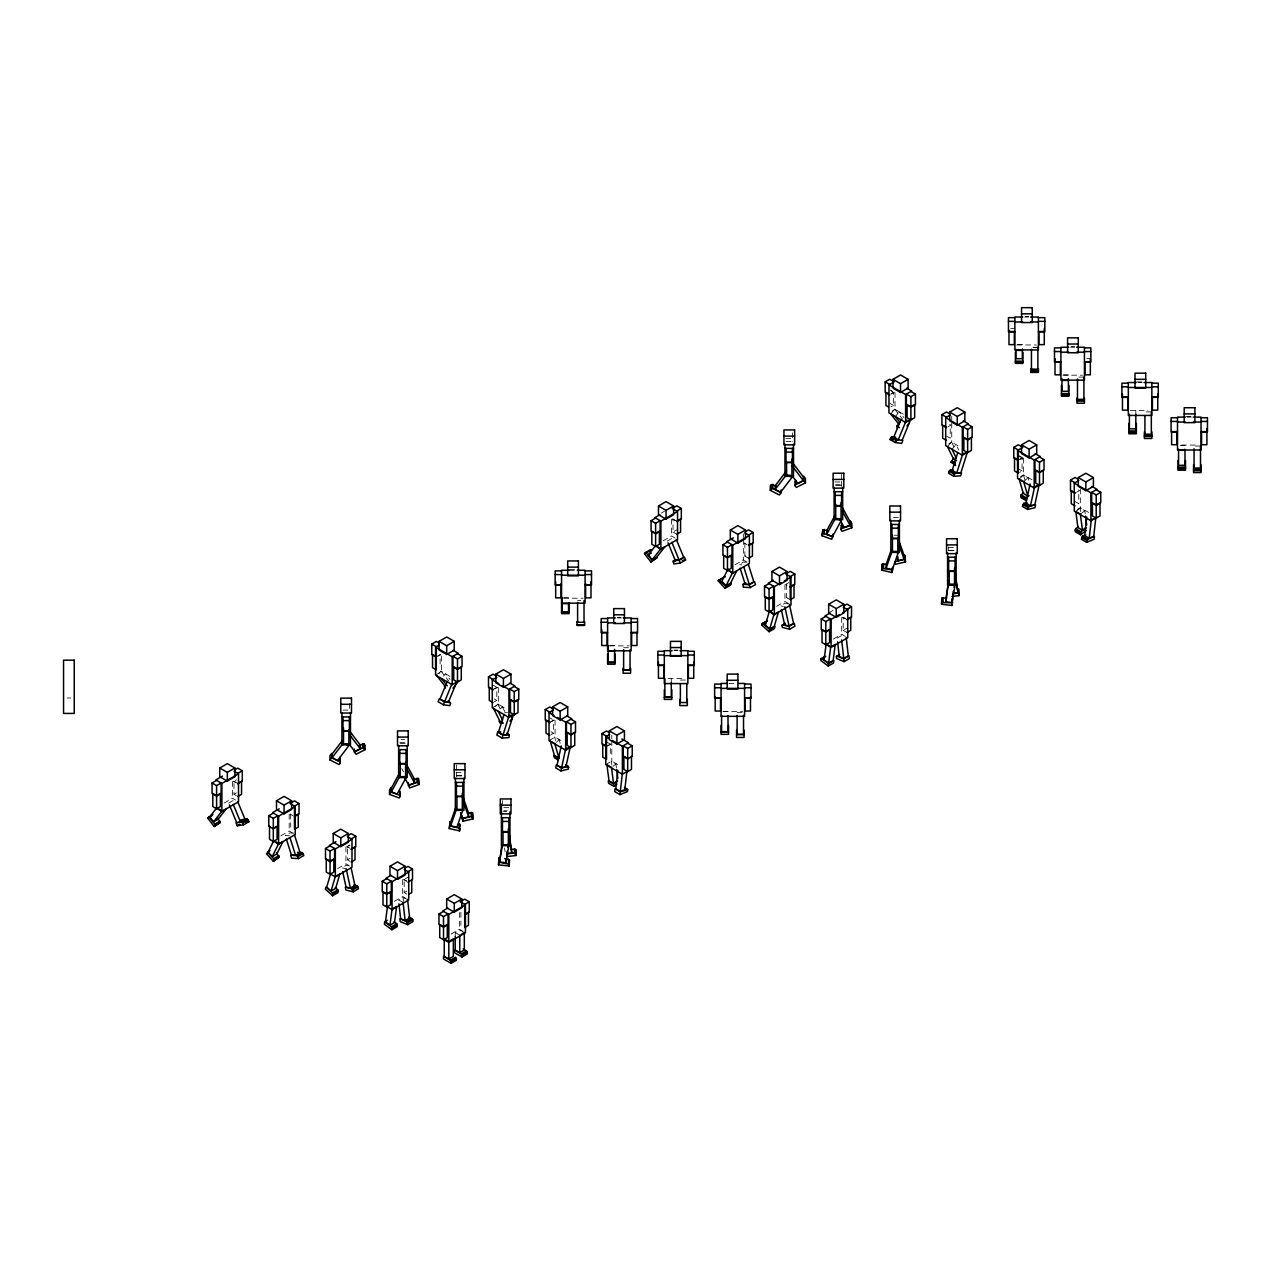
<?xml version="1.0" encoding="UTF-8"?>
<svg xmlns="http://www.w3.org/2000/svg" width="1271" height="1271" viewBox="0 0 1271 1271"><rect width="100%" height="100%" fill="white"/><g stroke="black" fill="none" stroke-linecap="round" stroke-linejoin="round"><path stroke-width="0.75" stroke-dasharray="5 3.75" d="M438.972 673.551L440.894 671.04L449.934 676.379M443.515 676.172L445.438 673.662L450.013 679.492M890.812 414.06L894.657 409.071L899.201 411.693L903.776 417.508M895.356 416.681L899.201 411.693M495.706 706.342L497.787 704.086L502.331 706.708L505.842 713.794M500.25 708.964L502.331 706.708M947.403 446.582L951.55 442.054L960.066 446.931M951.931 449.203L956.078 444.675L958.715 449.998M556.237 742.328L559.145 739.69L554.617 737.069L555.649 740.659M1019.151 479.056L1023.505 475.084L1028.048 477.705L1029.097 481.312M1023.679 481.677L1028.048 477.705M612.956 766.238L615.942 764.03L611.415 761.408L611.875 764.983M1075.806 511.482L1080.302 508.162L1084.846 510.783L1085.307 514.358M1080.35 514.104L1084.846 510.783M661.508 512.976L664.526 511.228M890.971 393.803L893.497 392.358L893.497 405.449L890.971 406.911M436.318 656.726L440.1 654.549L440.1 667.656M891.225 394.089L894.26 392.358M437.844 656.297L440.862 654.549M236.501 795.789L233.991 794.343L233.991 781.236L236.501 779.79M675.521 520.411L673.01 518.949L673.01 532.056L676.792 529.864M663.176 540.795L671.485 535.981L676.029 538.602M667.291 541.065L671.835 538.443M891.988 411.137L895.006 409.389L903.331 414.187M435.572 675.076L441.625 671.581L441.625 654.819M233.991 794.343L236.501 792.882M224.157 803.081L232.466 798.267L235.5 800.015M228.653 803.129L233.197 800.508M493.053 689.486L496.834 687.309L496.834 700.4L494.308 701.862M947.959 426.849L950.978 425.102L946.45 422.48M494.562 689.057L497.596 687.309M744.87 542.971L744.87 556.078L748.651 553.886M735.035 564.801L743.344 560.003L749.397 563.498M948.706 443.881L951.741 442.133L951.741 421.638M492.29 707.836L498.343 704.341L506.668 709.139M280.875 835.825L289.2 831.027L292.235 832.775M788.735 582.706L785.7 584.453L788.735 586.201M549.787 722.246L553.568 720.053L553.568 733.16L551.042 734.606M551.296 721.801L554.331 720.053M349.716 844.993L346.697 846.74L349.716 848.488M349.97 861.309L347.444 859.847L347.444 846.74L349.97 845.294M1019.564 459.308L1022.091 457.862L1022.091 470.953L1019.564 472.415M1019.819 459.609L1022.837 457.862M786.463 584.453L786.463 597.561L790.244 595.368M776.629 606.299L784.954 601.485L791.007 604.98M549.024 740.58L555.077 737.085L563.403 741.899M347.444 859.847L349.97 858.386M337.609 868.586L345.934 863.772L348.953 865.519M1020.565 476.641L1023.6 474.893L1031.925 479.691M828.676 612.972L833.204 610.35M606.521 746.252L610.302 744.075L610.302 757.182M608.031 745.823L611.049 744.075M406.704 894.053L404.178 892.592L404.178 879.5L407.959 877.308M1076.553 492.354L1079.572 490.606L1075.028 487.985M605.759 764.602L611.812 761.107L620.137 765.905M845.723 618.659L843.197 617.213L843.197 630.305L846.979 628.128M833.363 639.043L841.688 634.245L846.216 636.866M837.16 638.121L841.704 635.5M404.178 892.592L406.704 891.146M394.344 901.33L402.669 896.532L405.687 898.279M407.562 899.423L403.066 897.564L398.522 900.186L403.018 902.045M1077.3 509.385L1080.334 507.637L1088.643 512.451M451.078 934.09L459.387 929.276L462.422 931.023M455.24 936.441L455.24 932.564L459.768 929.943L464.312 932.564M504.603 712.761L507.367 712.586M1025.125 316.384L1028.684 316.384M1024.68 317.035L1028.604 317.035M1010.763 328.442L1014.337 328.442M1017.547 344.505L1022.361 344.505L1022.361 350.415M1016.832 344.981L1036.437 344.981M1071.151 346.586L1074.726 346.586M1070.706 347.237L1074.63 347.237M1037.867 347.269L1031.448 347.269L1036.262 347.634M1086.753 358.644L1090.327 358.644M1063.573 374.897L1068.387 374.897L1068.387 380.41M1062.858 375.183L1082.479 375.183M1083.909 377.09L1077.49 377.09L1077.49 378.345M1136.798 381.888L1142.152 381.888M1138.133 382.539L1142.057 382.539M1130.3 410.485L1147.935 410.485M1151.335 411.899L1144.917 411.899L1144.917 414.028M1185.97 416.459L1191.308 416.459M1187.305 417.11L1191.229 417.11M785.716 438.67L792.85 438.67M786.018 441.577L792.437 441.577M1181.426 445.057L1197.107 445.057M1180.171 445.327L1184.985 445.327L1184.985 449.727M1200.491 446.057L1194.073 446.057L1194.073 448.997M834.888 481.963L842.022 481.963M835.19 484.871L841.609 484.871M841.068 485.188L835.73 485.188L835.73 488.271M893.529 517.631L898.343 517.631M894.244 535.234L897.803 535.234M948.341 547.467L955.474 547.467M948.643 550.391L955.061 550.391M949.183 550.693L954.537 550.693M569.487 569.678L574.842 569.678M569.408 570.266L575.286 570.266M563.704 597.72L568.518 597.72L568.518 601.04M563.53 598.212L583.135 598.212M577.606 600.5L580.815 600.5M617.309 617.341L620.884 617.341M617.404 617.928L621.328 617.928M609.73 645.636L614.544 645.636M609.556 645.875L629.161 645.875M623.632 647.717L628.446 647.717M674.043 650.101L677.602 650.101M674.123 650.688L678.047 650.688M668.069 678.603L683.941 678.635M680.366 680.049L686.785 680.049M728.903 683.433L734.781 683.433M67.109 697.986L70.683 697.986M342.979 710.092L349.398 710.092M723.008 711.379L742.629 711.379M723.199 711.649L728.013 711.649M737.101 712.38L743.519 712.38M401.08 739.627L404.655 739.627M399.714 742.852L404.528 742.852M400.254 743.154L405.592 743.154M456.035 772.371L463.168 772.371M456.448 775.596L462.866 775.596M456.972 775.914L462.326 775.914M503.856 807.689L509.194 807.689M504.079 810.914L507.288 810.914M503.014 811.216L506.573 811.216M746.315 562.227L743.551 562.052L739.007 564.674L741.771 564.848M293.935 833.188L289.788 832.918L285.244 835.54L289.391 835.81M787.941 603.852L785.033 603.137L780.505 605.759L783.413 606.474M349.303 865.916L346.395 865.201L341.867 867.823L346.22 868.903M1018.309 455.24L1021.328 456.988M1019.564 456.4L1022.091 457.862M889.716 389.736L892.735 391.484M890.971 390.896L893.497 392.358M1018.309 468.777L1022.091 470.953M1075.028 501.521L1078.809 503.713L1078.809 490.606M889.716 403.272L893.497 405.449M946.45 436.017L950.231 438.209L950.231 425.102M744.107 542.971L747.126 544.719M744.87 556.078L748.651 558.255M672.248 518.949L675.266 520.697M842.435 617.213L845.469 618.961M673.01 532.056L676.792 534.233M786.463 597.561L790.244 599.737M843.197 630.305L846.979 632.497M606.521 741.899L610.302 744.075M493.053 685.117L496.834 687.309M549.787 717.877L552.313 719.322M494.308 698.955L496.834 700.4M551.042 731.699L553.568 733.16M233.991 781.236L236.501 782.698M347.444 846.74L349.97 848.202M404.178 879.5L406.704 880.946M233.229 781.236L236.247 782.984M289.963 813.996L292.981 815.744M403.415 879.5L406.45 881.248M455.24 932.564L459.768 935.186M894.657 409.071L902.68 419.255M440.894 671.04L448.917 681.24M401.747 768.637L403.479 771.831M951.55 442.054L954.187 447.376M497.787 704.086L500.424 709.409M1023.505 475.084L1025.077 480.486M559.145 739.69L560.193 743.281M504.492 847.995L505.159 851.84M1080.302 508.162L1080.779 511.736M615.942 764.03L616.419 767.605M403.066 897.564L403.479 901.266M1135.813 410.454L1135.813 415.474M1080.334 489.001L1080.334 507.637M1023.6 458.116L1023.6 474.893M951.741 416.046L951.741 419.78M948.643 546.895L948.643 550.597M895.006 392.612L895.006 409.389M841.688 617.468L841.688 634.245M841.609 474.401L841.609 479.644M841.609 481.391L841.609 486.841M792.437 432.855L792.437 441.8M784.954 584.724L784.954 601.485M743.344 533.915L743.344 537.649M743.344 539.508L743.344 560.003M671.485 519.219L671.485 535.981M671.279 678.603L671.279 682.416M611.812 735.019L611.812 738.753M611.812 740.612L611.812 761.107M555.077 720.323L555.077 737.085M502.474 800.428L502.474 804.13M498.343 687.563L498.343 704.341M460.912 912.244L460.912 925.352M459.387 912.514L459.387 929.276M456.448 765.11L456.448 770.353M456.448 772.101L456.448 779.298M402.669 879.754L402.669 896.532M349.398 703.308L349.398 710.298M345.934 847.01L345.934 863.772M290.709 813.996L290.709 827.087M289.2 814.25L289.2 831.027M232.466 781.506L232.466 798.267"/><path stroke-width="1.5" d="M617.881 770.337L615.784 788.846L620.312 791.468L624.808 789.609L626.921 771.084M620.01 794.629L620.327 791.849L627.699 789.656L627.493 791.515L620.01 794.629L614.703 791.563L615.021 788.783L620.327 791.849M620.312 791.468L622.425 772.959M1085.799 534.757L1082.431 536.155L1081.367 539.254L1086.657 542.304L1094.14 539.206L1094.458 536.426L1087.722 539.222L1086.657 542.304M1086.784 517.09L1084.671 535.599L1089.215 538.221L1093.711 536.362L1095.809 517.837L1091.312 519.712L1089.215 538.221M387.353 920.283L384.7 921.809L384.382 924.224L391.881 929.768L397.172 926.702L396.743 923.731L394.042 921.745M387.321 907.573L385.447 921.872L389.943 925.193L394.487 922.571L396.584 906.493L392.056 909.115L389.943 925.193M391.881 929.768L391.436 926.797L384.7 921.809M824.958 656.583L820.987 658.886L820.78 660.491L828.263 666.036L833.569 662.969L833.871 660.555L828.581 663.621L828.263 666.036M828.581 663.128L830.694 647.034L835.238 644.413L833.125 660.507L828.581 663.128L824.085 659.792L826.198 643.714L830.694 647.034M498.55 864.836L498.995 857.909L498.55 864.836L509.147 866.044L509.449 859.99L504.714 858.561M501.838 844.834L499.535 861.992L505.89 862.723L508.861 845.422L502.506 844.691L499.535 861.992M506.541 855.161L507.208 851.316M507.876 847.471L508.527 843.626M509.449 859.99L509.147 866.044M946.863 597.894L941.843 598.196L941.557 604.249L952.138 605.457L952.583 598.546M941.557 604.249L941.843 598.196M945.703 601.771L948.674 580.768L945.703 601.771L952.058 602.502L955.029 585.2L948.674 584.469M952.726 594.955L953.377 591.11M954.044 587.266L954.712 583.421M899.153 423.116L896.849 426.119L897.405 428.47M561.226 745.918L557.048 765.126L561.591 767.748L565.945 766.667L570.123 747.475L565.754 748.54L561.591 767.748M560.972 770.925L561.607 768.049L568.153 766.445L568.661 767.223L568.248 769.146L560.972 770.925L555.681 767.875L556.301 764.999L561.607 768.049M1027.016 502.569L1023.743 503.364L1022.392 506.43L1027.699 509.48L1034.959 507.701L1035.595 504.809L1029.049 506.43L1027.699 509.48M1030.114 483.933L1025.951 503.141L1030.479 505.763L1034.848 504.682L1039.011 485.49L1034.658 486.555L1030.479 505.763M673.328 560.956L679.111 560.13L684.402 557.063L685.609 559.987L680.303 563.037L673.9 563.959L673.328 560.956L675.981 559.431M955.649 465.567L951.058 462.024L953.933 457.941M795.233 485.951L795.582 480.422L795.233 485.951L796.377 487.429L805.449 482.805L805.449 478.484L803.749 476.26L803.749 480.581L805.449 482.805M330.365 874.512L326.726 887.094L331.08 891.066L335.623 888.445L339.786 874.051L336.767 875.798M331.08 891.066L335.258 876.672M332.621 895.753L332.525 892.925L325.98 886.983L325.36 889.144L332.621 895.753L337.927 892.687L337.816 889.875L335.194 887.492M769.082 631.703L769.718 629.542L775.008 626.476L774.389 628.637L769.082 631.703L761.822 625.094L762.235 623.648L767.525 620.598M769.733 628.986L773.896 614.608L778.44 611.986L774.261 626.365L769.733 628.986L765.364 625.03L769.527 610.652L773.896 614.608M500.822 731.874L497.724 732.08L496.802 735.003L502.093 738.054L509.004 737.625L509.226 734.733L506.589 733.208M504.031 714.54L498.439 732.271L502.982 734.892L507.129 734.638L513.277 715.128L510.513 715.303M502.093 738.054L509.131 715.382M949.103 471.271L948.484 473.209L953.774 476.275L960.685 475.831L961.607 472.907L955.395 473.305L950.088 470.238L949.103 471.271L954.394 474.321L955.395 473.305M957.794 452.619L952.201 470.349L956.745 472.971L960.892 472.717L967.04 453.207L962.894 453.461M953.774 476.275L954.394 474.321M956.745 472.971L962.338 455.24L962.322 427.294L945.688 417.682L945.688 445.628L962.322 455.24L968.375 451.745M455.908 807.18L450.665 822.099L450.665 825.816L456.845 827.262L462.739 810.469M449.267 828.517L450.156 821.67L449.267 828.517L459.562 830.932L459.419 823.846L459.562 830.932M450.665 825.816L455.908 810.882M459.562 826.595L460.15 824.927M887.285 564.403L882.249 564.133L881.661 570.139L891.94 572.538L892.83 567.152M881.661 570.139L882.249 564.133M891.384 549.517L886.141 564.451L886.141 568.153L892.321 569.599L898.216 552.806L892.051 551.36L886.141 568.153M1029.033 495.547L1026.412 497.93L1026.317 500.742L1021.026 497.692L1021.121 494.864L1023.743 492.497M447.281 681.367L440.004 699.05L444.532 701.671L448.393 702.212L456.4 682.781M443.388 704.754L449.807 705.675L450.601 703.737L450.363 702.672L444.596 701.83L439.305 698.78L438.098 701.703L443.388 704.754L451.825 683.989M743.058 584.295L743.281 587.17L750.192 587.615L755.498 584.565L754.561 581.625L749.27 584.692L743.058 584.295L745.696 582.769M891.781 436.62L897.072 439.671L902.855 440.497L901.647 443.42L895.229 442.499L889.938 439.432L891.781 436.62L895.626 437.16M901.06 419.382L893.767 437.065L898.311 439.687L905.588 422.004M895.229 442.499L897.072 439.671M902.156 440.243L910.163 420.796L906.318 420.24M841.18 529.753L841.72 524.272L841.18 529.753L842.053 531.342L851.824 527.799L851.824 523.477L850.521 521.078L850.521 525.4L851.824 527.799M1086.514 530.325L1080.525 534.757L1075.234 531.707L1075.663 528.736L1078.364 526.734M1080.525 534.757L1080.97 531.786L1086.355 527.799M270.04 850.394L266.465 853.794L273.376 861.325L279.286 857.035L276.427 852.936M273.392 841.45L268.117 852.078L272.264 856.606L276.808 853.985L282.956 841.577L278.413 844.198L272.264 856.606M273.376 861.325L279.286 857.035M718.163 580.768L725.058 576.605L718.163 580.768L725.074 588.314L730.364 585.264L731.286 583.389L725.995 586.455L725.074 588.314M728.029 568.931L721.88 581.34L726.027 585.852L730.555 583.23L736.719 570.838M726.027 585.852L732.175 573.459L749.397 563.498L749.397 535.552L744.87 532.93M399.984 772.212L391.293 788.179L391.293 791.881L397.156 794.01L405.846 778.059L402.923 776.994M389.498 794.407L390.801 792.008L390.801 787.686L389.498 790.085L389.498 794.407L399.269 797.966L400.143 796.361L399.602 790.88L400.143 796.361M391.293 791.881L399.984 775.93M827.818 530.658L822.893 529.816L822.019 535.742L831.79 539.285L833.109 534.011M822.019 535.742L822.893 529.816M834.586 516.217L826.754 530.579L826.754 534.281L832.616 536.41L841.323 520.459L835.444 518.314L826.754 534.281M782.475 624.728L789.021 626.333L794.311 623.283L794.947 626.158L789.641 629.224L782.38 627.429L781.951 625.507L785.128 623.203M342.344 740.628L332.128 753.957L332.128 757.659L337.578 760.439L348.905 745.616L346.189 744.234M329.983 759.963L331.683 757.738L331.683 753.417L329.983 755.641L329.983 759.963L339.055 764.586L340.183 763.108L339.85 757.58L340.183 763.108M332.128 757.659L342.344 744.329M776.168 485.951L771.433 484.569L770.29 486.046L770.29 490.368L779.361 495.007L781.077 492.783L781.077 489.891M770.29 490.368L771.433 488.89L771.433 484.569M786.511 470.937L775.167 485.76L775.167 489.462L780.616 492.242L791.96 477.419L786.511 474.639L775.167 489.462M453 688.231L457.274 682.686L456.48 681.669M906.986 425.976L909.115 423.195M217.738 818.111L220.28 822.464L214.179 826.531L207.777 818.206L212.94 814.377M216.547 808.149L209.667 816.872L213.528 821.876L218.056 819.255L226.079 809.071L221.535 811.692L213.528 821.876M214.179 826.531L220.28 822.464M650.895 561.973L657.393 557.381L650.895 561.973L644.492 553.632L651.626 549.882L645.287 552.615M650.577 549.565L644.492 553.632M652.166 559.812L660.173 549.612L664.717 547.007L656.694 557.191L652.166 559.812L648.305 554.807L655.185 546.069M509.893 721.07L512.197 718.56L511.578 717.305M837.017 656.074L843.769 658.871L849.06 655.804L849.378 658.585L844.071 661.651L836.588 658.537L836.382 656.678L839.67 654.533M613.559 783.444L611.446 767.35L606.918 764.729L609.016 780.823L613.559 783.444L616.562 781.22M616.88 784.128L613.877 786.352L613.559 783.937L617.611 780.934M1082.463 530.198L1080.35 514.104L1075.806 511.482L1077.919 527.576L1082.463 530.198L1085.45 527.973M941.843 602.518L952.583 602.867M658.473 505.985L666.052 501.616L673.614 505.985L673.614 514.723L666.052 519.076L658.473 514.723L658.473 505.985L666.052 510.354L673.614 505.985M889.716 394.963L885.172 392.358L885.172 381.872L889.716 379.251L894.26 381.872L888.953 384.922L888.953 412.868L905.603 422.48L911.657 418.985M436.318 657.171L431.79 654.549L431.79 644.063L436.318 641.442L439.353 643.19M219.772 768.002L227.334 763.633L234.897 768.002L234.897 776.74L227.334 781.109L219.772 776.74L219.772 768.002L227.334 772.371L234.897 768.002M439.115 641.362L446.693 636.993L454.255 641.362L454.255 650.101L446.693 654.47L439.115 650.101L439.115 641.362L446.693 645.732L454.255 641.362M892.973 379.33L900.535 374.977L908.098 379.33L908.098 388.068L900.535 392.437L892.973 388.068L892.973 379.33L900.535 383.699L908.098 379.33M659.84 514.755L654.851 517.647L660.904 521.142L677.538 511.53L677.538 539.476L660.904 549.088L654.851 545.593M651.07 520.697L655.614 523.318L660.142 520.697L660.142 531.183L655.614 533.804L651.07 531.183L651.07 520.697L655.614 518.075M458.259 681.192L452.206 684.688L435.572 675.076L435.572 647.13L439.353 644.937M676.792 511.085L681.32 508.464L681.32 518.949L676.792 521.571M222.489 776.088L215.832 779.933L221.885 783.429L238.519 773.817L238.519 801.763L221.885 811.375L215.832 807.879M212.05 782.984L216.594 785.605L221.122 782.984L221.122 793.469L216.594 796.091L212.05 793.469L212.05 782.984L216.594 780.362M234.738 769.876L237.772 768.145L242.3 770.75L242.3 781.236L237.772 783.857M237.772 773.372L242.3 770.75M656.869 532.628L659.395 531.183L659.395 544.274L655.614 546.466L651.816 544.274L651.816 531.183L655.614 533.359M676.792 521.142L680.573 518.949L680.573 532.056L676.792 534.233M888.953 384.922L905.603 394.534L911.657 391.039L906.652 388.163M435.572 647.13L452.206 656.726L458.259 653.246L453.27 650.355M237.772 783.429L241.554 781.236L241.554 794.343L237.772 796.52M910.894 396.711L915.438 394.089L915.438 404.575L910.894 407.197L906.35 404.575L906.35 394.089L910.894 396.711L910.894 419.859L907.113 417.682L907.113 404.575L910.894 406.768L914.675 404.575L914.675 417.682L910.894 419.859M457.496 658.918L462.04 656.297L462.04 666.782L457.496 669.404L452.969 666.782L452.969 656.297L457.496 658.918L457.496 682.066L461.278 679.874L461.278 666.782L457.496 668.959L453.715 666.782L453.715 679.874L457.496 682.066M648.305 554.807L651.34 553.06M216.594 808.753L220.376 806.561L220.376 793.469L216.594 795.646L212.813 793.469L212.813 806.561L216.594 808.753L216.594 785.605M207.777 818.206L211.749 815.918M214.99 825.515L214.751 824.18L220.042 821.114M673.09 562.02L675.743 560.495M730.332 530.007L737.911 525.638L745.473 530.007L745.473 538.729L737.911 543.098L730.332 538.729L730.332 530.007L737.911 534.36L745.473 530.007M946.45 427.723L941.906 425.102L941.906 414.616L946.45 411.995L949.469 413.742M493.053 689.931L488.509 687.309L488.509 676.823L493.053 674.202L496.087 675.95M276.49 800.762L284.053 796.393L291.615 800.762L291.615 809.5L284.053 813.853L276.49 809.5L276.49 800.762L284.053 805.131L291.615 800.762M495.849 674.107L503.411 669.753L510.974 674.107L510.974 682.845L503.411 687.214L495.849 682.845L495.849 674.107L503.411 678.476L510.974 674.107M949.691 412.09L957.254 407.721L964.832 412.09L964.832 420.828L957.254 425.197L949.691 420.828L949.691 412.09L957.254 416.459L964.832 412.09M229.384 804.908L236.676 822.575L240.521 822.019L245.065 819.398L237.772 801.731M733.367 537.824L726.71 541.653L732.763 545.148L749.397 535.552M241.744 822.003L247.035 818.953L248.083 819.827L248.894 821.781L243.587 824.831L237.184 825.753L235.977 822.845L241.744 822.003L243.587 824.831M722.929 544.719L727.457 547.34L732.001 544.719L732.001 555.205L727.457 557.826L722.929 555.205L722.929 544.719L727.457 542.097M745.616 531.612L748.651 529.864L753.179 532.485L753.179 542.971L748.651 545.593M237.184 825.753L239.822 824.228M242.793 822.893L248.083 819.827M945.688 417.682L950.231 415.061M514.993 713.937L508.94 717.432L492.29 707.836L492.29 679.874L496.834 677.252M748.651 535.107L753.179 532.485M279.223 808.833L272.566 812.677L278.619 816.173L295.253 806.561L295.253 834.523L278.619 844.119L272.566 840.624M268.785 815.744L273.313 818.365L277.856 815.744L277.856 826.214L273.313 828.835L268.785 826.214L268.785 815.744L273.313 813.122M294.491 816.618L299.035 813.996L299.035 803.51L294.491 806.132L294.491 829.28L298.272 827.087L298.272 813.996L294.491 816.173M748.651 545.148L751.161 543.702M962.322 427.294L968.375 423.799L963.386 420.908M502.283 685.641L508.94 689.486L514.993 685.99L510.005 683.115M273.313 828.406L277.094 826.214L277.094 839.321L273.313 841.497L269.531 839.321L269.531 826.214M967.628 429.471L972.156 426.849L972.156 437.335L967.628 439.957L963.084 437.335L963.084 426.849L967.628 429.471L967.628 452.619L971.409 450.427L971.409 437.335L967.628 439.512L965.102 438.066M514.231 691.662L518.775 689.057L518.775 699.527L514.231 702.148L509.703 699.527L509.703 689.057L514.231 691.662L514.231 714.81L518.012 712.634L518.012 699.527L514.231 701.719L510.449 699.527L510.449 712.634L514.231 714.81M727.457 570.488L731.254 568.296L731.254 555.205L727.457 557.381L723.676 555.205L723.676 568.296L727.457 570.488L727.457 547.34M748.651 558.255L752.432 556.078L752.432 542.971M273.996 860.086L273.615 858.719L278.905 855.653M740.119 568.216L745.156 584.183L749.302 584.453L753.846 581.832L748.254 564.086M771.942 571.489L779.504 567.12L787.067 571.489L787.067 580.227L779.504 584.596L771.942 580.227L771.942 571.489L779.504 575.858L787.067 571.489M549.787 722.675L545.243 720.053L545.243 709.568L549.787 706.962L552.806 708.694M286.372 839.082L291.409 855.049L295.555 855.319L300.083 852.698L294.491 834.952M333.224 833.506L340.787 829.153L348.349 833.506L348.349 842.244L340.787 846.613L333.224 842.244L333.224 833.506L340.787 837.875L348.349 833.506M552.583 706.867L560.146 702.498L567.708 706.867L567.708 715.605L560.146 719.974L552.583 715.605L552.583 706.867L560.146 711.236L567.708 706.867M773.308 580.259L768.304 583.151L774.357 586.646L781.014 582.801M296.89 855.637L302.196 852.587L303.197 853.604L303.801 855.558L298.51 858.608L291.599 858.179L290.678 855.24L296.89 855.637L298.51 858.608M764.522 586.201L769.066 588.823L773.61 586.201L773.61 596.687L769.066 599.308L764.522 596.687L764.522 586.201L769.066 583.58M297.891 856.654L303.197 853.604M571.728 746.697L565.674 750.192L549.024 740.58L549.024 712.634L553.568 710.012M1018.309 460.483L1013.765 457.862L1013.765 447.376L1018.309 444.755L1022.837 447.376L1017.547 450.427L1017.547 478.389L1034.181 487.985L1040.234 484.489M790.244 587.075L794.788 584.453L794.788 573.984L790.244 576.589L790.244 599.737L794.025 597.561L794.025 584.453L790.244 586.646M784.35 580.879L791.007 577.034L791.007 604.98L774.357 614.592L768.304 611.097M1021.55 444.85L1029.113 440.481L1036.691 444.85L1036.691 453.572L1029.113 457.941L1021.55 453.572L1021.55 444.85L1029.113 449.203L1036.691 444.85M335.941 841.593L329.284 845.437L335.337 848.933L351.988 839.321L351.988 867.267L335.337 876.879L329.284 873.384M325.503 848.488L330.047 851.109L334.591 848.488L334.591 858.974L330.047 861.595L325.503 858.974L325.503 848.488L330.047 845.866M348.206 835.397L351.225 833.649L355.769 836.27L355.769 846.74L351.225 849.362M351.225 838.876L355.769 836.27M557.349 717.432L565.674 722.246L571.728 718.75L566.723 715.859M351.225 848.933L355.006 846.74L355.006 859.847L351.225 862.024M570.965 724.422L575.509 721.801L575.509 732.287L570.965 734.908L566.421 732.287L566.421 721.801L570.965 724.422L570.965 747.57L567.184 745.378L567.184 732.287M769.066 611.971L772.847 609.794L772.847 596.687L769.066 598.863L765.285 596.687L765.285 609.794L769.066 611.971L769.066 588.823M1017.547 450.427L1034.181 460.038L1040.234 456.543L1035.245 453.668M1039.487 462.231L1044.015 459.609L1044.015 470.079L1039.487 472.701L1034.944 470.079L1034.944 459.609L1039.487 462.231L1039.487 485.363L1043.269 483.187L1043.269 470.079L1040.742 471.541M762.235 623.648L767.144 621.297M330.047 874.257L333.828 872.081L333.828 858.974L330.047 861.15L326.266 858.974L326.266 872.081L330.047 874.257L330.047 851.109M761.822 625.094L765.793 622.806M781.951 625.507L784.604 623.982M570.965 747.57L574.746 745.378L574.746 732.287L570.965 734.463L568.439 733.017M606.521 746.697L601.977 744.075L601.977 733.589L606.521 730.968L609.54 732.716M781.331 609.603L784.668 624.951L789.037 626.031L793.565 623.41L789.402 604.218M609.317 730.889L616.88 726.519L624.442 730.889L624.442 739.627L616.88 743.98L609.317 739.627L609.317 730.889L616.88 735.258L624.442 730.889M828.676 604.233L836.239 599.88L843.801 604.233L843.801 612.972L836.239 617.341L828.676 612.972L828.676 604.233L836.239 608.602L843.801 604.233M332.525 892.925L337.816 889.875M333.05 894.307L338.34 891.257M628.446 770.719L622.393 774.214L605.759 764.602L605.759 736.656L609.54 734.463M342.693 871.668L346.03 887.031L350.399 888.095L354.927 885.474L351.177 868.204M389.959 866.266L397.521 861.897L405.084 866.266L405.084 875.004L397.521 879.373L389.959 875.004L389.959 866.266L397.521 870.635L405.084 866.266M351.829 888.763L357.135 885.712L358.486 888.763L353.179 891.829L345.919 890.034L345.283 887.158L351.829 888.763L353.179 891.829M830.027 613.019L825.038 615.895L831.091 619.39L839.416 614.592M821.257 618.961L825.8 621.583L830.328 618.961L830.328 629.431L825.8 632.052L821.257 629.431L821.257 618.961L825.8 616.34M843.944 605.854L846.979 604.106L851.522 606.728L851.522 617.213L846.979 619.835M352.766 889.907L358.057 886.84M1075.028 493.227L1070.5 490.606L1070.5 480.136L1075.028 477.515L1078.062 479.262M846.979 609.349L851.522 606.728M842.737 612.67L847.741 609.794L847.741 637.74L831.091 647.336L825.038 643.857M1078.285 477.594L1085.847 473.225L1093.41 477.594L1093.41 486.332L1085.847 490.701L1078.285 486.332L1078.285 477.594L1085.847 481.963L1093.41 477.594M391.007 875.306L386.019 878.182L392.072 881.677L408.722 872.081L408.722 900.027L392.072 909.623L386.019 906.144M382.237 881.248L386.781 883.869L391.325 881.248L391.325 891.718L386.781 894.339L382.237 891.718L382.237 881.248L386.781 878.626M404.925 868.141L407.959 866.393L412.503 869.014L412.503 879.5L407.959 882.122M1096.968 517.249L1090.915 520.745L1074.281 511.133L1074.281 483.187L1078.809 480.565M612.415 740.5L622.393 746.252L628.446 742.757L621.789 738.928M407.959 871.636L412.503 869.014M846.979 619.39L850.76 617.213L850.76 630.305L846.979 632.497M627.699 748.444L632.227 745.823L632.227 756.309L627.699 758.93L623.155 756.309L623.155 745.823L627.699 748.444L627.699 771.592L623.918 769.4L623.918 756.309L627.699 758.485M825.8 644.731L829.582 642.538L829.582 629.431L825.8 631.623L822.019 629.431L822.019 642.538L825.8 644.731L825.8 621.583M1074.281 483.187L1090.915 492.798L1096.968 489.303L1091.98 486.412M1096.206 494.975L1100.75 492.354L1100.75 502.839L1096.206 505.461L1091.678 502.839L1091.678 492.354L1096.206 494.975L1096.206 518.123L1100.003 515.947L1100.003 502.839L1096.206 505.016L1092.425 502.839L1092.425 515.947L1096.206 518.123M386.781 907.017L390.562 904.825L390.562 891.718L386.781 893.91L383 891.718L383 904.825L386.781 907.017L386.781 883.869M409.214 894.053L411.74 892.592L411.74 879.5M820.987 658.886L825.816 656.344M627.699 771.592L631.48 769.4L631.48 756.309M836.382 656.678L839.019 655.153M837.589 641.823L839.273 656.63L843.769 658.489L848.297 655.868L846.2 637.359M391.436 926.797L396.743 923.731M398.951 903.888L400.635 918.695L405.131 920.569L409.659 917.948L407.562 899.423M392.088 928.148L397.378 925.097M406.625 921.554L411.915 918.504L412.773 919.743L412.98 921.586L407.689 924.653L400.19 921.539L399.872 918.758L406.625 921.554L407.689 924.653M446.693 899.026L454.255 894.657L461.818 899.026L461.818 907.748L454.255 912.117L446.693 907.748L446.693 899.026L454.255 903.379L461.818 899.026M407.467 922.794L412.773 919.743M447.742 908.066L442.753 910.942L448.806 914.437L465.44 904.825L465.44 932.771L448.806 942.383L442.753 938.888M438.972 913.992L443.515 916.613L448.043 913.992L448.043 924.478L443.515 927.099L438.972 924.478L438.972 913.992L443.515 911.371M464.693 914.866L469.221 912.244L469.221 901.775L464.693 904.396L464.693 927.528L468.475 925.352L468.475 912.244L464.693 914.437M443.515 939.762L447.297 937.585L447.297 924.478L443.515 926.654L439.734 924.478L439.734 937.585L443.515 939.762L443.515 916.613M450.315 940.635L453.35 938.888L453.35 956.364L448.806 958.985L444.262 956.364L444.262 938.888L447.297 940.635M461.278 934.312L464.312 932.564L464.312 950.025L459.768 952.646L455.24 950.025L455.24 936.441M450.315 960.288L455.606 957.238L456.368 958.541L456.368 960.288L451.078 963.339L443.515 958.985L443.515 956.364L450.315 960.288L451.078 963.339M461.278 953.949L466.584 950.899L467.331 952.217L467.331 953.949L462.04 957.015L454.478 952.646L454.478 950.025L461.278 953.949L462.04 957.015M451.078 961.607L456.368 958.541M462.04 955.268L467.331 952.217M791.96 461.993L803.288 476.8L803.288 480.502L797.854 483.282L792.183 475.878M795.582 484.744L803.749 480.581M359.248 745.203L363.999 743.805L365.127 745.299L365.127 749.62L356.055 754.243L354.355 752.019L354.355 749.143M350.049 731.667L360.249 744.997L360.249 748.698L354.8 751.479L349.144 744.075M354.355 752.019L362.521 747.856L365.127 749.62M882.249 568.455L892.83 570.028M842.196 507.193L850.029 521.555L850.029 525.273L844.166 527.401L840.687 521.015M841.72 528.593L850.521 525.4M413.488 779.361L418.429 778.519L419.303 784.445L409.516 787.988L408.213 782.714M405.862 763.315L414.568 779.282L414.568 782.984L408.706 785.113L405.227 778.726M408.213 785.605L417.015 782.396L419.303 784.445M822.893 534.138L824.307 533.693L833.109 536.902M896.627 556.905L897.946 560.638L904.11 559.192L904.11 555.491L899.518 542.431M904.618 559.383L895.372 561.56L894.641 562.64L895.229 564.308L905.508 561.909L904.618 555.062L905.508 561.909M467.506 813.106L472.526 812.836L473.114 818.842L462.835 821.241L461.945 815.855M463.391 798.22L468.634 813.154L468.634 816.856L462.469 818.302L460.499 812.709M461.945 818.731L471.207 816.57L473.114 818.842M771.433 488.89L772.911 488.604L781.077 492.783M682.4 560.447L685.609 559.987M241.268 819.779L247.035 818.953M241.204 819.954L245.065 819.398M245.684 822.242L248.894 821.781M953.25 593.366L958.016 592.81L955.029 571.807M952.821 593.716L958.541 593.064L958.541 588.743L958.985 595.654L951.931 596.464M510.672 849.155L515.692 849.457L515.994 855.51L507.161 856.527M507.081 853.572L511.848 853.032L509.194 833.951M506.859 853.905L514.485 853.032L515.994 855.51M950.088 470.238L953.202 470.048M509.226 734.733L503.014 735.131L497.724 732.08M1021.55 313.826L1032.259 313.826M1022.71 317.035L1014.878 317.035L1014.878 349.922L1038.407 349.922L1038.407 317.035L1030.559 317.035M1014.878 317.655L1008.459 317.655L1008.459 331.842L1014.878 331.842M1038.407 317.655L1044.826 317.655L1044.826 331.842L1038.407 331.842M1008.459 321.356L1014.878 321.356M1038.407 321.356L1044.826 321.356M1014.878 321.976L1022.71 321.976M1030.559 321.976L1038.407 321.976M1008.983 331.524L1014.337 331.524L1014.337 344.632L1008.983 344.632L1008.983 330.317M1044.285 331.524L1038.931 331.524L1038.931 344.632L1044.285 344.632L1044.285 328.442M1067.592 344.028L1078.285 344.028M1068.752 347.237L1060.904 347.237L1060.904 380.124L1084.433 380.124L1084.433 347.237L1076.601 347.237M1060.904 347.857L1054.485 347.857L1054.485 362.028L1060.904 362.028M1084.433 347.857L1090.852 347.857L1090.852 362.028L1084.433 362.028M1015.942 350.415L1022.361 350.415M1054.485 351.559L1060.904 351.559M1084.433 351.559L1090.852 351.559M1060.904 352.178L1068.752 352.178M1076.601 352.178L1084.433 352.178M1015.402 361.155L1022.901 361.155M1055.025 361.727L1060.364 361.727L1060.364 374.834L1055.025 374.834L1055.025 358.644M1090.327 361.727L1084.973 361.727L1084.973 374.834L1090.327 374.834L1090.327 358.644M1015.402 362.553L1022.901 362.553M1030.908 369.146L1038.407 369.146M1030.908 370.274L1038.407 370.274M1030.908 371.799L1038.407 371.799M1135.019 379.33L1145.711 379.33M1061.968 380.41L1068.387 380.41M1136.179 382.539L1128.33 382.539L1128.33 415.426L1151.86 415.426L1151.86 382.539L1144.027 382.539M1128.33 383.159L1121.912 383.159L1121.912 397.346L1128.33 397.346M1151.86 383.159L1158.278 383.159L1158.278 397.346L1151.86 397.346M1121.912 386.861L1128.33 386.861M1151.86 386.861L1158.278 386.861M1128.33 387.48L1151.86 387.48M1061.444 393.645L1068.927 393.645M1061.444 395.106L1068.927 395.106M1122.452 397.045L1127.79 397.045L1127.79 410.136L1122.452 410.136L1122.452 393.946M1157.754 397.045L1152.4 397.045L1152.4 410.136L1157.754 410.136L1157.754 393.946M1076.95 399.841L1084.433 399.841M1076.95 401.112L1084.433 401.112M1184.191 413.901L1194.883 413.901M1185.335 417.11L1177.502 417.11L1177.502 449.998L1201.031 449.998L1201.031 417.11L1193.183 417.11M1177.502 417.73L1171.084 417.73L1171.084 431.902L1177.502 431.902M1201.031 417.73L1207.45 417.73L1207.45 431.902L1201.031 431.902M1171.084 421.432L1177.502 421.432M1201.031 421.432L1207.45 421.432M1177.502 422.051L1185.335 422.051M1193.183 422.051L1201.031 422.051M1128.87 430.933L1136.353 430.933M1206.91 431.6L1201.572 431.6L1201.572 444.707L1206.91 444.707L1206.91 428.518M1128.87 432.442L1136.353 432.442M1144.377 435.095L1151.86 435.095M783.937 436.112L794.629 436.112M1144.377 436.461L1151.86 436.461M784.954 448.393L793.517 448.393M1178.567 449.727L1184.985 449.727M786.018 452.095L792.437 452.095M791.912 462.279L786.558 462.279L786.558 475.37L791.912 475.37L791.912 459.181M1178.026 467.14L1185.525 467.14M1178.026 468.649L1185.525 468.649M1193.548 469.237L1201.031 469.237M1193.548 470.683L1201.031 470.683M833.109 479.405L843.801 479.405M834.126 491.686L842.673 491.686M835.19 495.388L841.609 495.388M835.73 505.572L841.068 505.572M889.827 512.149L900.535 512.149M890.844 524.446L899.407 524.446M891.924 528.148L898.343 528.148M892.449 538.316L897.803 538.316L897.803 551.423L892.449 551.423L892.449 535.234M946.561 544.909L957.254 544.909M947.578 557.191L956.142 557.191M948.643 560.908L955.061 560.908M567.708 567.12L578.416 567.12M569.408 570.266L561.56 570.266L561.56 613.655L569.043 613.655L569.043 602.962M577.256 570.266L585.089 570.266L585.089 603.153L561.56 603.153M561.56 570.886L555.141 570.886L555.141 585.073L561.56 585.073M585.089 570.886L591.508 570.886L591.508 585.073L585.089 585.073M954.537 571.076L949.183 571.076L949.183 584.167L954.537 584.167L954.537 567.978M555.141 574.587L561.56 574.587M585.089 574.587L591.508 574.587M561.56 575.207L585.089 575.207M555.681 584.755L561.019 584.755M585.629 584.755L590.983 584.755M562.1 603.646L568.518 603.646M561.56 612.4L569.043 612.4M613.75 614.783L624.442 614.783M615.434 617.928L607.602 617.928L607.602 650.816L631.131 650.816L631.131 617.928L623.283 617.928M607.602 618.548L601.183 618.548L601.183 632.736L607.602 632.736M631.131 618.548L637.549 618.548L637.549 632.736L631.131 632.736M577.066 622.266L584.565 622.266M601.183 622.25L607.602 622.25M631.131 622.25L637.549 622.25M607.602 622.869L615.434 622.869M623.283 622.869L631.131 622.869M577.066 624.855L584.565 624.855M601.707 632.418L607.061 632.418L607.061 645.525L601.707 645.525L601.707 629.336M670.468 647.543L681.177 647.543M672.168 650.688L664.32 650.688L664.32 683.576L687.865 683.576L687.865 650.688L680.017 650.688M608.126 651.149L614.544 651.149M664.32 651.292L657.901 651.292L657.901 665.48L664.32 665.48M687.865 651.292L694.284 651.292L694.284 665.48L687.865 665.48M657.901 655.01L664.32 655.01M687.865 655.01L694.284 655.01M664.32 655.629L687.865 655.629M607.602 662.556L615.085 662.556M658.442 665.178L663.796 665.178L663.796 678.285L658.442 678.285L658.442 662.096M693.744 665.178L688.389 665.178L688.389 678.285L693.744 678.285L693.744 662.096M623.108 670.055L630.591 670.055M727.203 680.287L737.911 680.287M726.933 683.433L721.054 683.433L721.054 716.32L744.584 716.32L744.584 683.433L738.705 683.433M721.054 684.052L714.636 684.052L714.636 698.24L721.054 698.24M744.584 684.052L751.002 684.052L751.002 698.24L744.584 698.24M714.636 687.754L721.054 687.754M744.584 687.754L751.002 687.754M721.054 688.374L744.584 688.374M664.32 697.414L671.819 697.414M715.176 697.938L720.514 697.938L720.514 711.029L715.176 711.029L715.176 696.715M750.478 697.938L745.124 697.938L745.124 711.029L750.478 711.029L750.478 696.715M679.842 702.529L687.325 702.529M340.787 704.309L351.479 704.309M341.915 716.908L350.462 716.908M342.979 720.609L349.398 720.609M343.52 730.777L348.858 730.777M721.054 732.001L728.537 732.001M736.56 734.59L744.059 734.59M397.521 737.069L408.213 737.069M398.649 749.652L407.197 749.652M399.714 753.369L406.132 753.369M400.254 763.537L405.592 763.537M454.255 769.813L464.948 769.813M455.368 782.412L463.931 782.412M456.448 786.114L462.866 786.114M462.326 796.282L456.972 796.282L456.972 809.389L462.326 809.389L462.326 793.199M500.281 805.131L510.974 805.131M501.41 817.714L509.957 817.714M502.474 821.431L508.893 821.431M508.352 831.599L503.014 831.599L503.014 844.707L508.352 844.707L508.352 828.517M297.525 852.285L302.196 852.587M498.995 862.231L509.449 864.312M718.766 579.528L725.995 586.455M889.938 439.432L893.148 439.893M450.156 826.007L459.419 828.168L460.15 829.248M353.862 884.902L357.135 885.712M390.801 792.008L399.602 795.217M408.547 917.106L411.915 918.504M331.683 757.738L339.85 761.901M1039.487 456.988L1044.015 459.609M1096.206 489.732L1100.75 492.354M1013.765 447.376L1018.309 449.998L1018.309 473.146L1014.528 470.953L1014.528 457.862L1018.309 460.038M1070.5 480.136L1075.028 482.742M910.894 391.484L915.438 394.089M967.628 424.228L972.156 426.849M885.172 381.872L889.716 384.493M941.906 414.616L946.45 417.238M1039.487 472.272L1035.706 470.079L1035.706 483.187L1039.487 485.363M1075.028 492.798L1071.246 490.606L1071.246 503.713L1075.028 505.89M888.461 393.803L885.935 392.358L885.935 405.449L888.461 406.911M946.45 427.294L942.669 425.102L942.669 438.209L946.45 440.386M967.628 452.619L963.847 450.427L963.847 437.335M1021.121 494.864L1026.412 497.93M1020.597 496.246L1025.904 499.312M1075.663 528.736L1080.97 531.786M896.849 426.119L899.503 427.644M956.57 460.738L953.552 458.99L947.403 446.582M1075.028 530.102L1080.318 533.153M1082.431 536.155L1087.722 539.222M951.439 460.658L955.411 462.946M1023.743 503.364L1029.049 506.43M951.058 462.024L955.029 464.328M1081.573 537.395L1086.864 540.461M1022.821 504.508L1028.112 507.558M890.749 437.494L896.039 440.544M681.32 508.464L676.792 505.858L672.248 508.464L677.538 511.53M794.788 573.984L790.244 571.362L785.7 573.984L791.007 577.034M843.197 607.173L847.741 609.794M726.71 569.615L732.763 573.11L732.763 545.148M627.699 743.201L632.227 745.823M601.977 733.589L606.521 736.211L606.521 759.359L602.74 757.182L602.74 744.075L606.521 746.252M605.759 736.656L609.079 738.578M457.496 653.675L462.04 656.297M514.231 686.435L518.775 689.057M570.965 719.179L575.509 721.801M431.79 644.063L436.318 646.685L436.318 669.833L432.537 667.656L432.537 654.549L435.063 656.011M488.509 676.823L493.053 679.445M545.243 709.568L549.787 712.189M492.29 679.874L498.947 683.719M549.024 712.634L554.013 715.509M493.053 689.486L489.271 687.309L489.271 700.4L493.053 702.593M549.787 722.246L546.006 720.053L546.006 733.16L549.787 735.337M551.757 741.914L554.792 743.662L558.954 758.04L554.426 755.419L550.248 741.041M624.411 787.512L627.064 789.053M625.062 788.131L627.699 789.656M613.559 783.937L608.269 780.871L608.587 783.286L613.877 786.352M502.823 722.77L499.789 721.022L493.641 708.614M503.046 723.469L499.074 721.181L499.996 723.04M558.97 758.58L553.679 755.53L554.299 757.691L558.271 759.979M565.5 764.904L568.153 766.445M566.024 765.698L568.661 767.223M447.726 701.147L450.363 702.672M299.035 803.51L294.491 800.889L289.963 803.51L295.253 806.561M469.221 901.775L464.693 899.153L460.15 901.775L465.44 904.825M233.991 771.195L238.519 773.817M347.444 836.699L351.988 839.321M404.178 869.459L408.722 872.081M463.168 948.929L466.584 950.899M821.844 658.632L828.581 663.621M763.172 623.6L769.718 629.542M729.061 570.059L732.175 573.459M276.347 841.942L278.413 844.198M267.387 851.92L273.615 858.719M899.932 422.512L895.356 416.681L890.812 414.06L898.835 424.244M441.577 678.666L447.313 685.943M437.049 676.045L445.057 686.229M444.357 686.435L445.565 687.961M658.251 547.118L660.173 549.612M646.335 552.949L652.102 560.447M219.613 809.182L221.535 811.692M208.968 816.681L214.751 824.18M791.96 465.694L803.288 480.502M795.233 481.63L796.377 483.107M350.049 735.369L360.249 748.698M842.196 510.91L850.029 525.273M841.18 525.431L842.053 527.02M405.862 767.017L414.568 782.984M951.931 449.203L956.332 458.068M498.184 711.236L502.569 720.101M676.41 539.651L683.703 557.334L679.159 559.955L675.314 560.511L668.022 542.828M671.882 542.272L680.303 563.037M233.229 804.352L240.521 822.019M899.518 546.133L904.11 559.192M463.391 801.937L468.634 816.856M743.71 566.707L749.302 584.453M749.27 584.692L750.192 587.615M289.947 837.573L295.555 855.319M784.858 606.823L789.037 626.031M789.021 626.333L789.641 629.224M346.22 868.903L350.399 888.095M958.541 593.064L958.985 595.654M955.029 575.525L958.016 592.81M509.194 837.653L511.848 853.032M1085.545 516.137L1086.721 525.082M616.657 769.384L617.817 778.329M841.656 639.98L843.769 658.489M843.769 658.871L844.071 661.651M403.018 902.045L405.131 920.569M1201.031 464.821L1201.031 472.574L1193.548 472.574L1193.548 464.821M1200.491 446.057L1200.491 468.014L1194.073 468.014L1194.073 448.997M1185.525 460.531L1185.525 470.206L1178.026 470.206L1178.026 460.531M1184.985 449.219L1184.985 465.297L1178.567 465.297L1178.567 449.219M1151.86 431.918L1151.86 438.479L1144.377 438.479L1144.377 431.918M1151.335 411.899L1151.335 434.221L1144.917 434.221L1144.917 415.569M1136.353 423.434L1136.353 433.776L1128.87 433.776L1128.87 423.434M1135.813 414.282L1135.813 428.851L1129.395 428.851L1129.395 414.282M1090.915 492.798L1090.915 520.745M1085.847 481.963L1085.847 490.701M1084.433 397.966L1084.433 403.209L1076.95 403.209L1076.95 397.966M1083.909 377.09L1083.909 399.332L1077.49 399.332L1077.49 378.996M1068.927 385.367L1068.927 396.202L1061.444 396.202L1061.444 385.367M1068.387 378.536L1068.387 391.341L1061.968 391.341L1061.968 378.536M1038.407 368.606L1038.407 372.419L1030.908 372.419L1030.908 368.606M1037.867 347.269L1037.867 369.003M1034.181 460.038L1034.181 487.985M1031.448 349.223L1031.448 369.003M1029.113 449.203L1029.113 457.941M1022.901 352.274L1022.901 363.379L1015.402 363.379L1015.402 352.274M1022.361 349.461L1022.361 358.692L1015.942 358.692L1015.942 349.461M957.254 416.459L957.254 425.197M956.142 552.933L956.142 585.153L947.578 585.153L947.578 552.933M955.061 557.191L955.061 571.378L948.643 571.378L948.643 557.191M952.138 601.135L952.138 605.457M952.058 598.8L952.058 602.502M948.674 572.538L948.674 576.24M943.05 597.449L943.05 601.771M905.603 394.534L905.603 422.48M900.535 383.699L900.535 392.437M899.407 520.173L899.407 552.392L890.844 552.392L890.844 520.173M898.343 524.446L898.343 538.634L891.924 538.634L891.924 524.446M897.946 556.936L897.946 560.638M891.94 568.216L891.94 572.538M883.583 563.53L883.583 567.867M842.673 487.413L842.673 519.632L834.126 519.632L834.126 487.413M841.609 491.686L841.609 505.874L835.19 505.874L835.19 491.686M841.068 502.474L841.068 518.663L835.73 518.663L835.73 504.349M836.239 608.602L836.239 617.341M831.091 619.39L831.091 647.336M824.307 529.371L824.307 533.693M793.517 444.119L793.517 476.339L784.954 476.339L784.954 444.119M792.437 448.393L792.437 462.58L786.018 462.58L786.018 448.393M779.504 575.858L779.504 584.596M774.357 586.646L774.357 614.592M772.911 484.283L772.911 488.604M744.059 730.174L744.059 737.434L736.56 737.434L736.56 730.174M743.519 715.319L743.519 734.336L737.101 734.336L737.101 715.319M737.911 534.36L737.911 543.098M728.537 725.407L728.537 734.336L721.054 734.336L721.054 725.407M728.013 715.557L728.013 731.635L721.594 731.635L721.594 715.557M687.325 699.352L687.325 705.564L679.842 705.564L679.842 699.352M686.785 683.719L686.785 702.355M680.366 683.719L680.366 702.355M671.819 689.74L671.819 699.415L664.32 699.415L664.32 689.74M671.279 682.416L671.279 696.985L664.86 696.985L664.86 678.603M666.052 510.354L666.052 519.076M660.904 521.142L660.904 549.088M655.614 523.318L655.614 546.466M630.591 668.181L630.591 673.217L623.108 673.217L623.108 668.181M630.051 649.624L630.051 669.96L623.632 669.96L623.632 649.624M622.393 746.252L622.393 774.214M616.88 735.258L616.88 743.98M615.085 653.898L615.085 664.193L607.602 664.193L607.602 653.898M614.544 649.29L614.544 662.096L608.126 662.096L608.126 645.636M590.983 581.673L590.983 597.863L585.629 597.863L585.629 583.548M584.565 621.71L584.565 625.459L577.066 625.459L577.066 621.71M584.025 600.5L584.025 622.234M577.606 602.438L577.606 622.234M568.518 602.692L568.518 611.907L562.1 611.907L562.1 597.72M565.674 722.246L565.674 750.192M561.019 583.548L561.019 597.863L555.681 597.863L555.681 581.673M560.146 711.236L560.146 719.974M515.692 849.457L515.692 853.778M514.485 848.71L514.485 853.032M509.957 811.899L509.957 845.676L501.41 845.676L501.41 804.13M508.94 689.486L508.94 717.432M508.893 817.714L508.893 831.901L502.474 831.901L502.474 817.714M508.527 859.005L508.527 863.327M505.89 859.005L505.89 862.723M503.411 678.476L503.411 687.214M472.526 812.836L472.526 817.158M471.207 812.233L471.207 816.57M463.931 778.138L463.931 810.358L455.368 810.358L455.368 778.138M462.866 782.412L462.866 796.599L456.448 796.599L456.448 782.412M462.835 818.365L462.835 821.241M459.768 935.186L459.768 952.646M454.255 903.379L454.255 912.117M452.206 656.726L452.206 684.688M448.806 914.437L448.806 958.985M446.693 645.732L446.693 654.47M418.429 778.519L418.429 782.841M417.015 778.074L417.015 782.396M407.197 745.378L407.197 777.598L398.649 777.598L398.649 745.378M406.132 749.652L406.132 763.839L399.714 763.839L399.714 749.652M405.592 762.314L405.592 776.629L400.254 776.629L400.254 762.314M397.521 870.635L397.521 879.373M392.072 881.677L392.072 909.623M363.999 743.805L363.999 748.142M362.521 743.535L362.521 747.856M350.462 712.634L350.462 744.854L341.915 744.854L341.915 712.634M349.398 716.908L349.398 731.095L342.979 731.095L342.979 716.908M348.858 729.57L348.858 743.885L343.52 743.885L343.52 727.695M340.787 837.875L340.787 846.613M335.337 848.933L335.337 876.879M284.053 805.131L284.053 813.853M278.619 816.173L278.619 844.119M273.313 818.365L273.313 841.497M227.334 772.371L227.334 781.109M221.885 783.429L221.885 811.375M1032.259 307.661L1021.55 307.661L1021.55 322.564L1032.259 322.564L1032.259 307.661M1078.285 337.848L1067.592 337.848L1067.592 352.766L1078.285 352.766L1078.285 337.848M1145.711 373.166L1135.019 373.166L1135.019 388.068L1145.711 388.068L1145.711 373.166M1194.883 407.721L1184.191 407.721L1184.191 422.639L1194.883 422.639L1194.883 407.721M794.629 429.932L783.937 429.932L783.937 444.85L794.629 444.85L794.629 429.932M1176.962 431.6L1171.608 431.6L1171.608 444.707L1176.962 444.707L1176.962 431.6M843.801 473.225L833.109 473.225L833.109 488.143L843.801 488.143L843.801 473.225M900.535 505.985L889.827 505.985L889.827 520.888L900.535 520.888L900.535 505.985M957.254 538.729L946.561 538.729L946.561 553.648L957.254 553.648L957.254 538.729M578.416 560.94L567.708 560.94L567.708 575.858L578.416 575.858L578.416 560.94M624.442 608.602L613.75 608.602L613.75 623.521L624.442 623.521L624.442 608.602M637.009 632.418L631.655 632.418L631.655 645.525L637.009 645.525L637.009 632.418M681.177 641.362L670.468 641.362L670.468 656.265L681.177 656.265L681.177 641.362M74.242 660.173L63.55 660.173L63.55 713.428L74.242 713.428L74.242 660.173M737.911 674.107L727.203 674.107L727.203 689.025L737.911 689.025L737.911 674.107M351.479 698.129L340.787 698.129L340.787 713.047L351.479 713.047L351.479 698.129M408.213 730.889L397.521 730.889L397.521 745.791L408.213 745.791L408.213 730.889M464.948 763.633L454.255 763.633L454.255 778.551L464.948 778.551L464.948 763.633M510.974 798.951L500.281 798.951L500.281 813.853L510.974 813.853L510.974 798.951M1023.679 481.677L1019.151 479.056L1023.314 493.434L1027.858 496.055L1023.679 481.677"/></g></svg>
